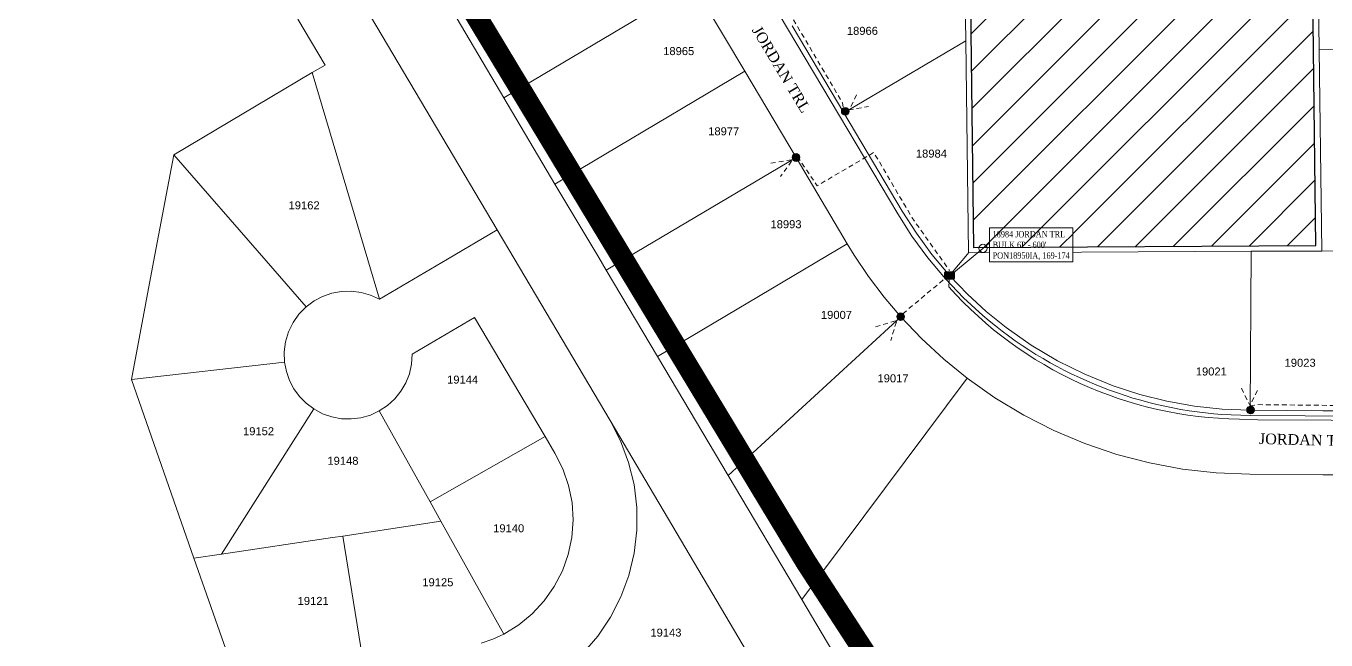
# Model space of a CAD drawing. Header units: feet. Extents: x 865220 to 2821149, y -2240498 to 944432.
# Drawn here: x 2811260 to 2812479, y 938841 to 939417 of the extents above; entities that cross this region are included whole.
import ezdxf
from ezdxf.enums import TextEntityAlignment as Align
from ezdxf.lldxf.tags import DXFTag

# ---------------------------------------------------------------- set-up
doc = ezdxf.new("R2010")
doc.units = ezdxf.units.FT
doc.header["$LTSCALE"] = 0.015
doc.header["$MEASUREMENT"] = 0
doc.linetypes.add('DASHED', pattern=[5, 3, -2])
for name, color, linetype in [('288A', 112, '288A'), ('Dakota County Addresses', 7, 'Continuous'), ('Dakota County Parcels', 7, 'Continuous'), ('DROP BURIED', 7, 'DASHED'), ('NOTES', 7, 'Continuous'), ('STREET NAME', 7, 'Continuous'), ('TAIL', 1, 'MST'), ('TELEPHONE STRUCT-PROP', 6, 'Continuous'), ('TERMINALS', 7, 'Continuous')]:
    doc.layers.add(name, color=color, linetype=linetype)
doc.layers.add('RUNNING LINE (UNDERGROUND)', color=10, linetype='Continuous', lineweight=40)
doc.layers.add('WORK BOUNDARY', color=110, linetype='Continuous', lineweight=40)
doc.styles.add('Dimensions 100', font='arial.ttf')
doc.styles.add('Line', font='txt.shx', dxfattribs={"height": 3})
doc.styles.add('SIMPLEX', font='times.ttf', dxfattribs={"width": 0.8})
doc.styles.get("Standard").update_dxf_attribs({"font": 'times.ttf'})
doc.styles.add('Utilities', font='arial.ttf', dxfattribs={"height": 2.5})
tags = doc.linetypes.add('288A', pattern='A,80,-5,["288A",Line,S=1.5,R=0,X=0,Y=-1.5],-24', length=109).pattern_tags.tags
tags[6] = DXFTag(74, 10)
tags = doc.linetypes.add('MST', pattern='A,5,-5,5,-5,["TAIL",Line,S=1.5,R=0,X=0,Y=-1.5],-20', length=40).pattern_tags.tags
tags[10] = DXFTag(74, 10)

# ---------------------------------------------------------------- blocks, each defined once
blk = doc.blocks.new('ACMAP_ANN_TEMPLATE_Dakota County Addresses')
at = {"layer": 'Dakota County Addresses', "style": 'Dimensions 100'}
blk.add_attdef('DakotaCountyAddress', text='', height=50, dxfattribs=at).set_placement((0, 0), align=Align.CENTER)
blk = doc.blocks.new('NEW HH')
at = {"ltscale": 40, "true_color": 0xffffff}
h = blk.add_hatch(color=7, dxfattribs=at)
h.dxf.hatch_style = 1
h.paths.add_polyline_path([(-0.061, -0.031, 0.414214), (-0.046, -0.046), (0.046, -0.046, 0.414214), (0.061, -0.031), (0.061, 0.031, 0.414214), (0.046, 0.046), (-0.046, 0.046, 0.414214), (-0.061, 0.031)])
at = {"layer": 'RUNNING LINE (UNDERGROUND)', "color": 6, "lineweight": 0, "const_width": 0.005, "flags": 128}
blk.add_lwpolyline([(-0.061, 0.031), (-0.061, -0.031, 0.414214), (-0.046, -0.046), (0.046, -0.046, 0.414214), (0.061, -0.031), (0.061, 0.031, 0.414214), (0.046, 0.046), (-0.046, 0.046, 0.414214)], format="xyb", close=True, dxfattribs=at)
at = {"layer": 'TELEPHONE STRUCT-PROP', "color": 18, "true_color": 0x000000, "style": 'Utilities'}
blk.add_text('HH', height=0.05, dxfattribs=at).set_placement((0, 0), align=Align.MIDDLE_CENTER)
blk = doc.blocks.new('Proposed FlowerPot')
at = {"lineweight": 5, "ltscale": 100, "true_color": 0xffffff}
h = blk.add_hatch(color=7, dxfattribs=at)
h.dxf.hatch_style = 1
h.paths.add_polyline_path([(-0.06, 0, 0.414214), (0, -0.06, 0.414214), (0.06, 0, 0.414214), (0, 0.06, 0.414214)])
at = {"lineweight": 5, "ltscale": 100}
blk.add_circle((0, 0), 0.0604, dxfattribs=at)
at = {"layer": 'RUNNING LINE (UNDERGROUND)', "color": 6, "lineweight": 5, "const_width": 0.00907, "flags": 128}
blk.add_lwpolyline([(-0.06, 0, -0.414214), (0, 0.06, -0.414214), (0.06, 0, -0.414214), (0, -0.06, -0.414214), (-0.06, 0)], format="xyb", dxfattribs=at)
at = {"color": 18, "linetype": 'ByBlock', "lineweight": 5, "ltscale": 100, "true_color": 0x000000, "style": 'Dimensions 100'}
blk.add_text('F', height=0.0744, dxfattribs=at).set_placement((-0.029, -0.037))
blk = doc.blocks.new('TERMINAL')
at = {"lineweight": 5, "ltscale": 0.5, "flags": 128}
blk.add_lwpolyline([(-0.1, -0.6), (-0.1, 44.8)], dxfattribs=at)
at = {"lineweight": 5, "ltscale": 0.5}
blk.add_circle((-0.1, 37.6), 3.83, dxfattribs=at)

msp = doc.modelspace()

# ---------------------------------------------------------------- linework, layer by layer
at = {"layer": '288A', "lineweight": 5, "ltscale": 50, "flags": 128}
msp.add_lwpolyline([(2813070.4, 938894.8), (2813053.6, 938890.3), (2812965.6, 938890.8), (2812875.6, 938891.2, -0.084324), (2812816.4, 938901.5), (2812801.1, 938907.5), (2812784, 938916.3), (2812768, 938926.8), (2812753.2, 938938.9), (2812738.5, 938952.2), (2812686.7, 938999.3, 0.185273), (2812555.3, 939050.5), (2812510.8, 939050.8), (2812407.7, 939051.3), (2812381.3, 939052.3, -0.161092), (2812157, 939145.3), (2812139.1, 939161.8), (2812122.2, 939179.4), (2812105.5, 939199.3), (2812090.7, 939219.5), (2812077.3, 939240.4), (2812022.6, 939332.5), (2811974.1, 939414.2), (2811831.2, 939654.9), (2811785.3, 939732.3), (2811729.1, 939826.9), (2811702, 939872.6), (2811702.8, 939881), (2811714.1, 939881.9), (2811796, 939930.5, 0.26802), (2811897.3, 940111.1), (2811896.2, 940201.1), (2811892.6, 940490.6), (2811891.7, 940550.7), (2811889.5, 940728.6), (2811889.2, 940756.4), (2811888.2, 940783.3), (2811886, 940810.1), (2811882.5, 940836.7), (2811878.6, 940865.8), (2811876.2, 940895), (2811875.1, 940924.4), (2811874.8, 940950.9), (2811871.3, 941231.9), (2811871, 941257.3), (2811869.4, 941282.1, 0.233625), (2811751.7, 941464.3), (2811704.9, 941492.2), (2811680.7, 941508.1, -0.219143), (2811542.7, 941752.1), (2811530.3, 941901.6), (2811531.2, 941931.6), (2811534.7, 941960.2, -0.23519), (2811709.2, 942202.5), (2811729.9, 942212.6), (2811738.6, 942217.3), (2811746.6, 942223.5), (2811753.5, 942231), (2811765.9, 942249.7, -0.660055), (2811899.1, 942214), (2811904.8, 942206.5)], format="xyb", dxfattribs=at)
at = {"layer": 'Dakota County Parcels', "lineweight": 5}
for p, q in [((2811515, 939540.8), (2811701.7, 939225.6)), ((2812141.1, 939402.8), (2812139.7, 939512.5)), ((2812472.5, 939394.2), (2812471, 939513)), ((2811708, 939349.2), (2811886, 939454.9)), ((2811886, 939454.9), (2811934, 939374.1)), ((2811515, 939423), (2811540.5, 939380)), ((2811660.1, 939430.1), (2811708, 939349.2)), ((2811978.4, 939416.7), (2812026.9, 939335.1)), ((2812026.9, 939335.1), (2812141.1, 939402.8)), ((2812143.6, 939203.8), (2812141.1, 939402.8)), ((2812472.5, 939394.2), (2812516, 939395)), ((2812474.8, 939205.9), (2812472.5, 939394.2)), ((2811528.5, 939372.9), (2811398.6, 939295.9)), ((2811540.5, 939380), (2811528.5, 939372.9)), ((2811528.5, 939372.9), (2811580.6, 939197.3)), ((2811756, 939268.4), (2811934, 939374.1)), ((2811934, 939374.1), (2811982, 939293.3)), ((2811708, 939349.2), (2811756, 939268.4)), ((2812026.9, 939335.1), (2812081.5, 939243.1)), ((2811379.6, 939195.4), (2811398.6, 939295.9)), ((2811398.6, 939295.9), (2811485.2, 939196.4)), ((2811824.3, 939199.7), (2811982, 939293.3)), ((2811982, 939293.3), (2812030, 939212.4)), ((2811756, 939268.4), (2811797, 939199.4)), ((2811655.1, 939198), (2811701.7, 939225.6)), ((2811701.7, 939225.6), (2811717.7, 939198.6)), ((2811852, 939106.8), (2812011.5, 939201.5)), ((2812011.5, 939201.5), (2812030, 939212.4)), ((2812030, 939212.4), (2812036.5, 939201.7)), ((2812109.4, 939202.4), (2812125.9, 939182.7)), ((2812125.9, 939182.7), (2812142.7, 939202.7)), ((2812142.7, 939202.7), (2812143.6, 939203.8)), ((2812143.6, 939203.8), (2812408.6, 939205.5)), ((2812407.8, 939056.3), (2812408.6, 939205.3)), ((2812408.6, 939205.5), (2812437.8, 939205.6)), ((2812408.6, 939205.3), (2812408.6, 939205.5)), ((2812474.8, 939205.6), (2812474.8, 939205.9)), ((2812474.8, 939205.6), (2812511.5, 939205.7)), ((2811358.9, 939085.1), (2811379.6, 939195.4)), ((2811485.2, 939196.4), (2811522.7, 939153.3)), ((2811580.6, 939197.3), (2811591.5, 939160.4)), ((2811591.5, 939160.4), (2811655.1, 939198)), ((2811717.7, 939198.6), (2811807.7, 939046.7)), ((2811797, 939199.4), (2811804, 939187.6)), ((2811804, 939187.6), (2811824.3, 939199.7)), ((2811804, 939187.6), (2811852, 939106.8)), ((2811622.1, 939108.8), (2811680.6, 939143.4)), ((2811680.6, 939143.4), (2811746.9, 939031.6)), ((2811918.3, 938995), (2812080.1, 939144)), ((2811852, 939106.8), (2811918.3, 938995)), ((2811358.9, 939085.1), (2811502.5, 939101.4)), ((2811358.9, 939085.1), (2811417.5, 938917.6)), ((2811987.3, 938878.9), (2812142.4, 939086.4)), ((2811443.4, 938921.5), (2811529.9, 939057.5)), ((2811591.3, 939055.7), (2811638.9, 938970.5)), ((2812407.8, 939056.3), (2812475.7, 939055.9)), ((2812475.7, 939055.9), (2812510.8, 939055.8)), ((2811807.7, 939046.7), (2811940.6, 938822.1)), ((2811638.9, 938970.5), (2811746.9, 939031.6)), ((2811746.9, 939031.6), (2811756, 939016.1)), ((2811918.3, 938995), (2811987.3, 938878.9)), ((2812407.5, 938996.3), (2812476, 938995.9)), ((2812476, 938995.9), (2812555, 938995.5)), ((2811443.4, 938921.5), (2811547.3, 938937)), ((2811578.8, 938804.9), (2811557.2, 938938.4)), ((2811417.5, 938917.6), (2811443.4, 938921.5)), ((2811417.5, 938917.6), (2811468.8, 938771.3)), ((2811987.3, 938878.9), (2812051.4, 938770.9))]:
    msp.add_line(p, q, dxfattribs=at)
for points in [[(2812081.5, 939243.1), (2812094.8, 939222.3), (2812109.4, 939202.4)], [(2812036.5, 939201.7), (2812050, 939181.7), (2812064.5, 939162.4), (2812080.1, 939144)], [(2812437.8, 939205.6), (2812437.9, 939205.6), (2812437.9, 939205.6), (2812474.8, 939205.9)], [(2812437.9, 939205.6), (2812437.9, 939205.6), (2812474.8, 939205.6)], [(2812125.9, 939182.7), (2812142.6, 939165.3), (2812160.3, 939149), (2812179, 939133.9), (2812202.5, 939117.4), (2812227.1, 939102.8), (2812252.8, 939090), (2812279.4, 939079.2), (2812304.3, 939071.1), (2812329.7, 939064.7), (2812355.5, 939060.1), (2812381.6, 939057.3), (2812407.8, 939056.3)], [(2811591.5, 939160.4), (2811583.2, 939164.3), (2811574.3, 939166.8), (2811565.2, 939168), (2811556, 939167.8), (2811546.9, 939166.1), (2811538.2, 939163.1), (2811530.1, 939158.8), (2811522.7, 939153.3)], [(2811522.7, 939153.3), (2811516, 939146.4), (2811510.4, 939138.5), (2811506.2, 939129.8), (2811503.4, 939120.6), (2811502.2, 939111), (2811502.5, 939101.4)], [(2812080.1, 939144), (2812099.6, 939123.5), (2812120.4, 939104.2), (2812142.4, 939086.4)], [(2811591.3, 939055.7), (2811599, 939060.8), (2811605.8, 939067), (2811611.6, 939074.1), (2811616.2, 939082.1), (2811619.5, 939090.6), (2811621.5, 939099.6), (2811622.1, 939108.8)], [(2811502.5, 939101.4), (2811504.2, 939092.6), (2811507.1, 939084.2), (2811511.2, 939076.3), (2811516.5, 939069.1), (2811522.8, 939062.8), (2811529.9, 939057.5)], [(2812142.4, 939086.4), (2812168.3, 939068.1), (2812195.4, 939051.8), (2812223.6, 939037.4), (2812252.7, 939025.1), (2812282.7, 939014.9), (2812313.3, 939006.9), (2812344.4, 939001.1), (2812375.9, 938997.6), (2812407.5, 938996.3)], [(2811529.9, 939057.5), (2811538, 939053.1), (2811546.7, 939050.1), (2811555.8, 939048.4), (2811565, 939048.2), (2811574.1, 939049.3), (2811583, 939051.8), (2811591.3, 939055.7)], [(2811782.1, 938828.1), (2811796.1, 938844.4), (2811808, 938862.2), (2811817.8, 938881.4), (2811825.2, 938901.5), (2811830.2, 938922.4), (2811832.7, 938943.8), (2811832.7, 938965.2), (2811830.1, 938986.6), (2811825, 939007.4), (2811817.5, 939027.6), (2811807.7, 939046.7)], [(2811708.1, 938846.5), (2811722.1, 938855.1), (2811734.7, 938865.5), (2811745.9, 938877.6), (2811755.3, 938891), (2811762.9, 938905.6), (2811768.4, 938921), (2811771.8, 938937.1), (2811773, 938953.5), (2811772, 938969.8), (2811768.8, 938985.9), (2811763.4, 939001.4), (2811756, 939016.1)], [(2811638.9, 938970.5), (2811649.1, 938952.2), (2811708.1, 938846.5)], [(2811547.3, 938937), (2811557.2, 938938.4), (2811649.1, 938952.2)], [(2811686.8, 938837.8), (2811697.7, 938841.6), (2811708.1, 938846.5)]]:
    msp.add_lwpolyline(points, dxfattribs=at)
at = {"layer": 'DROP BURIED', "lineweight": 5, "ltscale": 100, "flags": 128}
for points in [[(2811931.2, 939497.9), (2811940.6, 939488.7), (2812025.6, 939344.4), (2812026.8, 939335.9)], [(2812038.6, 939352.1), (2812032, 939338), (2812050, 939341.2)], [(2811983.3, 939294.3), (2812001.8, 939266.8), (2812054.9, 939298), (2812090.9, 939236.6), (2812125.9, 939187.3)], [(2811958.4, 939288), (2811978.8, 939291.3), (2811967.4, 939275.5)], [(2812082, 939146.8), (2812121, 939179.3)], [(2812056.5, 939134.4), (2812076.5, 939140.6), (2812070.8, 939121.8)], [(2812399.6, 939077), (2812407.6, 939060.4), (2812415.1, 939076.3)]]:
    msp.add_lwpolyline(points, dxfattribs=at)
msp.add_lwpolyline([(2812407.6, 939060.4), (2812414.5, 939061.6), (2812560.1, 939060, -0.062619), (2812599.1, 939054.3), (2812603, 939051.7)], format="xyb", dxfattribs=at)
at = {"layer": 'TAIL', "lineweight": 5, "ltscale": 50, "flags": 128}
msp.add_lwpolyline([(2812126, 939183.1), (2812125.2, 939171.9, 0.208998), (2812397.6, 939048), (2812415, 939047.3), (2812552.4, 939046.7), (2812572, 939045.9), (2812593.1, 939042.4), (2812605.2, 939049.4)], format="xyb", dxfattribs=at)
at = {"layer": 'WORK BOUNDARY', "lineweight": 100, "const_width": 20}
msp.add_lwpolyline([(2811262.3, 940576.3), (2811264.1, 940364.9), (2811316.3, 940142.9), (2811416.4, 939865.6), (2811694, 939406.3), (2811991.4, 938913.9), (2812296.9, 938443.7), (2812490.7, 938000.4), (2812708.6, 937304), (2813307.7, 937650), (2813307.7, 937650), (2813771.6, 937896.8), (2813778.5, 938397.4), (2813704.1, 938770.5), (2813702.7, 939000.7), (2813727, 939289.3), (2813889.3, 939357.3), (2814093.5, 939425.3), (2814296.3, 939460.6), (2814629, 939485.4)], dxfattribs=at)

# ---------------------------------------------------------------- block references
at = {"lineweight": 5}
for name, p, xscale, yscale, zscale in [('Proposed FlowerPot', (2812028.1, 939336.6), 60, 60, 30), ('Proposed FlowerPot', (2811982, 939293.3), 60, 60, 30), ('NEW HH', (2812125.9, 939182.7), 80, 80, 40), ('Proposed FlowerPot', (2812080.1, 939144), 60, 60, 30), ('Proposed FlowerPot', (2812408.1, 939056.5), 60, 60, 30)]:
    msp.add_blockref(name, p, dxfattribs=dict(at, xscale=xscale, yscale=yscale, zscale=zscale))
at = {"layer": 'Dakota County Addresses', "lineweight": 5, "xscale": 0.15, "yscale": 0.15, "zscale": 0.15}
for p, values in [((2812044.2, 939408.3), {'DakotaCountyAddress': '18966'}), ((2811872, 939389.3), {'DakotaCountyAddress': '18965'}), ((2811914.2, 939314.1), {'DakotaCountyAddress': '18977'}), ((2812108.9, 939293.2), {'DakotaCountyAddress': '18984'}), ((2811520.8, 939244.7), {'DakotaCountyAddress': '19162'}), ((2811972.6, 939227), {'DakotaCountyAddress': '18993'}), ((2812019.9, 939142), {'DakotaCountyAddress': '19007'}), ((2812454.6, 939097.1), {'DakotaCountyAddress': '19023'}), ((2812371.3, 939088.9), {'DakotaCountyAddress': '19021'}), ((2811669.4, 939081.3), {'DakotaCountyAddress': '19144'}), ((2812072.9, 939082.5), {'DakotaCountyAddress': '19017'}), ((2811478.1, 939032.9), {'DakotaCountyAddress': '19152'}), ((2811557.2, 939005.2), {'DakotaCountyAddress': '19148'}), ((2811712.6, 938941.9), {'DakotaCountyAddress': '19140'}), ((2811646.2, 938891.3), {'DakotaCountyAddress': '19125'}), ((2811529.3, 938873.8), {'DakotaCountyAddress': '19121'}), ((2811860, 938844.1), {'DakotaCountyAddress': '19143'})]:
    msp.add_blockref('ACMAP_ANN_TEMPLATE_Dakota County Addresses', p, dxfattribs=at).add_auto_attribs(values)
at = {"layer": 'TERMINALS', "lineweight": 5, "ltscale": 0.5, "xscale": -1, "rotation": 309.5580931113926}
msp.add_blockref('TERMINAL', (2812128.2, 939184.2), dxfattribs=at)

# ---------------------------------------------------------------- texts
at = {"layer": 'STREET NAME', "lineweight": 5, "ltscale": 40, "char_height": 10, "attachment_point": 1}
for insert, rotation in [((2811948.9, 939417.9), 300.9771), ((2812416.1, 939034.7), 358.5567)]:
    msp.add_mtext('JORDAN TRL', dxfattribs=dict(at, insert=insert, rotation=rotation))

# ---------------------------------------------------------------- next in the draw order: texts
at = {"layer": 'TERMINALS', "color": 5, "lineweight": 5, "ltscale": 0.5, "insert": (2812166.3, 939224.4), "char_height": 6, "attachment_point": 1, "style": 'SIMPLEX', "bg_fill": 19, "box_fill_scale": 1.5, "bg_fill_color": 256, "bg_fill_transparency": 0}
msp.add_mtext("18984 JORDAN TRL\\PBULK 6P - 600'\\PPON18950IA, 169-174", dxfattribs=at)

# ---------------------------------------------------------------- next in the draw order: hatches: boundary and pattern name
at = {"layer": 'DROP BURIED', "ltscale": 100}
h = msp.add_hatch(dxfattribs=at)
h.set_pattern_fill('ANSI31', color=6, scale=200)
h.paths.add_polyline_path([(2812148.5, 939208.8), (2812469.2, 939210.9), (2812460.6, 939943.8), (2812139.4, 939940.7)])

# ---------------------------------------------------------------- next in the draw order: linework, layer by layer
at = {"layer": 'NOTES', "color": 6, "ltscale": 100, "flags": 128}
msp.add_lwpolyline([(2812148.5, 939208.8), (2812469.2, 939210.9), (2812460.6, 939943.8), (2812139.4, 939940.7)], close=True, dxfattribs=at)

doc.saveas('drawing.dxf')
